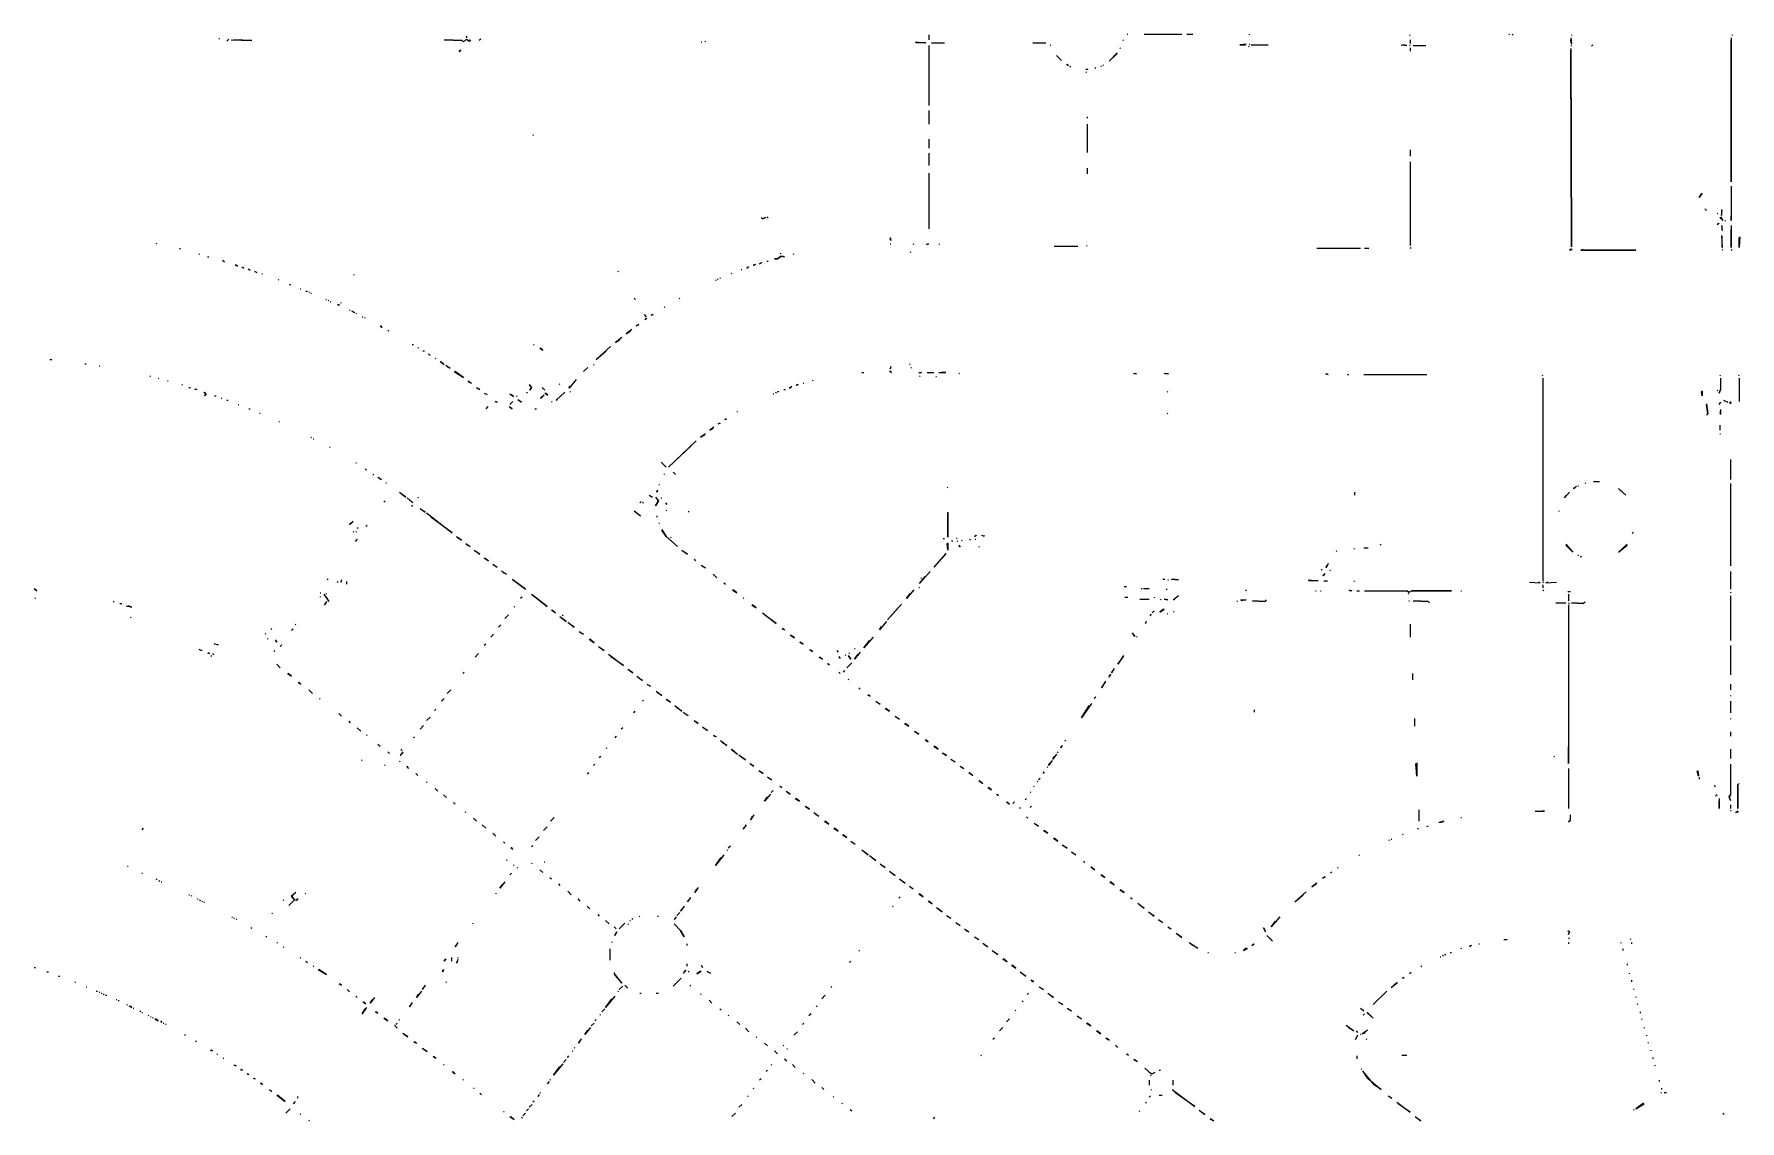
# Model space of a CAD drawing. Extents: x 1 to 4796, y -44 to 889.
# Drawn here: x 4111.8 to 4510.3, y 262.8 to 516.7 of the extents above; entities that cross this region are included whole.
import ezdxf

# ---------------------------------------------------------------- set-up
doc = ezdxf.new("R2010")
doc.units = 0
doc.layers.add('LINEWORK', color=4, linetype='CONTINUOUS')

msp = doc.modelspace()

# ---------------------------------------------------------------- linework, layer by layer
at = {"layer": 'LINEWORK'}
for points in [[(4155, 515.6667), (4155.1667, 515.5)], [(4157.3333, 515.5), (4156.8333, 515)], [(4157.8333, 515.3333), (4162.6667, 515.1667), (4158.5, 515.3333)], [(4212.8333, 515.5), (4212.1667, 514.8333), (4211.8333, 515.1667), (4207.6667, 515.3333), (4211.8333, 515.1667), (4212.1667, 514.8333), (4212.8333, 515.5), (4213.5, 515), (4213.8333, 515.1667), (4213.1667, 515.1667)], [(4212.8333, 516.1667), (4212.8333, 515.8333)], [(4216.1667, 515.5), (4215.8333, 515.1667)], [(4267.6667, 514.8333), (4267.8333, 514.8333)], [(4268.5, 515), (4268.6667, 514.8333)], [(4317.6667, 514.8333), (4320.1667, 514.6667), (4317.8333, 514.6667)], [(4320.8333, 516.5), (4320.8333, 515.3333)], [(4321.5, 514.6667), (4324.5, 514.6667)], [(4345.1667, 514.6667), (4348.1667, 514.6667)], [(4349.1667, 514.1667), (4349.3333, 514)], [(4366.3333, 515.3333), (4366.1667, 515.1667)], [(4367.1667, 516.6667), (4367.3333, 516.6667)], [(4371.1667, 516.6667), (4380, 516.6667)], [(4381.1667, 516.6667), (4382.5, 516.6667)], [(4395, 514.3333), (4393.5, 514.1667), (4394.8333, 514.1667)], [(4395.6667, 516.6667), (4395.6667, 516.5)], [(4395.6667, 514.3333), (4395.8333, 514.3333)], [(4396.1667, 514.1667), (4400.1667, 514.1667)], [(4431.1667, 514.1667), (4432.5, 514), (4431.5, 514.1667)], [(4433.1667, 516.5), (4433.3333, 516.3333)], [(4433.1667, 514.1667), (4433.3333, 514)], [(4433.3333, 515.3333), (4433.3333, 514.5)], [(4456.5, 516.6667), (4456.3333, 516.5)], [(4457.1667, 516.6667), (4457.3333, 516.5)], [(4470.8333, 515.8333), (4471, 514.3333), (4470.8333, 515.3333)], [(4471, 516.5), (4471, 516.3333)], [(4476, 514.1667), (4475.6667, 513.8333)], [(4508.3333, 515.8333), (4508.3333, 482.1667), (4508.3333, 515.3333)], [(4508.5, 516.5), (4508.5, 516.3333)], [(4211.5, 513), (4211.1667, 512.5), (4211.3333, 512.8333)], [(4320.8333, 514), (4320.8333, 500)], [(4350.6667, 511.6667), (4351.8333, 510.5), (4350.8333, 511.5)], [(4364.8333, 512.3333), (4363, 510.3333), (4364.8333, 512.1667)], [(4365.6667, 513.5), (4365.5, 513.3333)], [(4395.6667, 513.8333), (4395.5, 513.6667)], [(4433.3333, 513.5), (4433.3333, 512.6667)], [(4434, 514), (4437, 514)], [(4471, 514), (4470.8333, 513.8333)], [(4470.8333, 513.3333), (4471, 467), (4470.8333, 513)], [(4353, 509.6667), (4353.5, 509.3333), (4353.1667, 509.6667)], [(4353.8333, 509.1667), (4354, 509)], [(4357.5, 508.5), (4358, 508.5), (4357.6667, 508.3333)], [(4357.6667, 507.8333), (4357.5, 507.6667)], [(4359.8333, 508.8333), (4359.6667, 508.6667)], [(4361, 509.1667), (4361.1667, 509.1667)], [(4361.6667, 509.5), (4361.5, 509.3333)], [(4320.8333, 498.8333), (4320.8333, 495.6667)], [(4357.8333, 497.3333), (4357.8333, 497)], [(4357.8333, 495.6667), (4357.8333, 489)], [(4228.3333, 493.1667), (4228.5, 493)], [(4320.8333, 492.1667), (4320.8333, 490)], [(4320.8333, 488.8333), (4320.8333, 486)], [(4433.3333, 489.6667), (4433.3333, 488.1667)], [(4433.3333, 486.8333), (4433.3333, 467.3333)], [(4320.8333, 484.1667), (4320.8333, 471.1667)], [(4357.8333, 485.3333), (4357.8333, 484)], [(4501.5, 479.5), (4500.8333, 478.5), (4501.3333, 479.3333)], [(4508.3333, 481.1667), (4508.3333, 473.1667), (4508.3333, 474.1667)], [(4502.1667, 475.8333), (4502.5, 475.5)], [(4505.1667, 474.8333), (4505, 474.6667)], [(4506, 475.6667), (4506, 474.3333), (4506.1667, 475.5)], [(4281.6667, 473.8333), (4282, 473.5), (4282.6667, 473.8333), (4282, 473.5)], [(4283, 474), (4283.3333, 473.6667)], [(4505.3333, 472.5), (4505, 472.1667), (4505.5, 472.5)], [(4505.8333, 474), (4506.3333, 473.1667), (4505.6667, 473.8333)], [(4506, 472), (4506.1667, 470.8333), (4506.1667, 471.8333)], [(4506.8333, 473.1667), (4507, 473)], [(4508.3333, 472), (4508.3333, 466.8333), (4508.3333, 471)], [(4140.3333, 467.8333), (4140.5, 467.6667)], [(4145.8333, 466.6667), (4146, 466.5)], [(4311.8333, 469.1667), (4312, 468.5), (4311.8333, 468.8333)], [(4311.8333, 467.6667), (4312, 467.6667)], [(4317.3333, 467.6667), (4317.1667, 467.5)], [(4320.6667, 467.6667), (4320.3333, 467.5), (4320.8333, 467.6667)], [(4323.3333, 467.6667), (4323.1667, 467.5)], [(4350.1667, 467.1667), (4355.6667, 467.1667)], [(4357.6667, 467.3333), (4357.8333, 467.3333)], [(4411.5, 466.6667), (4421.6667, 466.6667)], [(4422.6667, 466.6667), (4423.6667, 466.6667)], [(4433.3333, 466.8333), (4433.5, 466.6667)], [(4471, 466.5), (4470.5, 466.1667), (4471.1667, 466.3333)], [(4473.6667, 466.3333), (4473.1667, 466.1667), (4486, 466.1667), (4473.8333, 466.1667)], [(4506, 469.6667), (4506.1667, 466.8333), (4506.1667, 469.5)], [(4506.1667, 466.3333), (4506.3333, 466.1667)], [(4508.3333, 466.3333), (4508.5, 466.1667)], [(4510.3333, 469.3333), (4510.1667, 466.8333), (4510.1667, 469.1667)], [(4150.3333, 465.3333), (4150.5, 465.1667)], [(4152.3333, 464.6667), (4152.6667, 464.6667)], [(4155.8333, 463.8333), (4156.3333, 463.5), (4156, 463.6667)], [(4158.8333, 462.8333), (4159.3333, 462.5), (4159, 462.6667)], [(4160.3333, 462.3333), (4160.8333, 462), (4160.5, 462.1667)], [(4278.8333, 462.3333), (4278.3333, 462), (4278.6667, 462.1667)], [(4280.3333, 462.8333), (4279.8333, 462.6667), (4280.1667, 462.6667)], [(4281.8333, 463.3333), (4281.3333, 463), (4281.6667, 463.1667)], [(4283, 463.6667), (4283.3333, 463.6667)], [(4286.3333, 464.8333), (4285.5, 464.1667), (4284.8333, 464.1667), (4285.5, 464.1667), (4286.3333, 464.8333), (4287.1667, 464.6667), (4286.5, 464.8333)], [(4286.1667, 465.5), (4286.1667, 465.3333)], [(4289.3333, 465.3333), (4289.1667, 465.1667)], [(4316.6667, 465.8333), (4316.5, 465.6667)], [(4161.8333, 461.8333), (4162.3333, 461.5), (4162, 461.6667)], [(4163.3333, 461.3333), (4163.8333, 461), (4163.5, 461.1667)], [(4165, 460.6667), (4165.1667, 460.6667)], [(4168.8333, 459.3333), (4169, 459.1667)], [(4186.5, 460.5), (4186.5, 460.3333)], [(4248.1667, 461.3333), (4248.3333, 461.1667)], [(4271, 459.1667), (4271.1667, 459.1667)], [(4271.6667, 459.5), (4271.5, 459.3333)], [(4272, 459.6667), (4272.1667, 459.6667)], [(4274.8333, 460.8333), (4274.6667, 460.6667)], [(4277, 461.6667), (4277.1667, 461.6667)], [(4171.5, 458.1667), (4171.8333, 458.1667)], [(4174, 457.1667), (4174.1667, 457.1667)], [(4175.3333, 456.6667), (4175.6667, 456.6667)], [(4176, 456.5), (4176.1667, 456.3333)], [(4176.5, 456.1667), (4176.6667, 456.1667)], [(4180, 454.6667), (4180.1667, 454.6667)], [(4180.5, 454.5), (4180.6667, 454.3333)], [(4252, 455), (4252.3333, 454.6667)], [(4262.6667, 455), (4262.5, 454.8333)], [(4181, 454.1667), (4181.1667, 454.1667)], [(4182.6667, 453.5), (4183.1667, 453.3333), (4182.8333, 453.5)], [(4183.5, 454), (4183.5, 453.8333)], [(4185.5, 452.1667), (4185.6667, 452.1667)], [(4186, 452), (4186.6667, 451.6667), (4186.3333, 451.6667)], [(4187, 451.5), (4187.1667, 451.3333)], [(4188.5, 450.6667), (4188.6667, 450.6667)], [(4189, 450.5), (4189.1667, 450.3333)], [(4254.3333, 451.1667), (4254.8333, 450.6667)], [(4254.8333, 450.3333), (4254.5, 450), (4255, 450.3333)], [(4256.3333, 451.1667), (4256, 451), (4256.5, 451.1667)], [(4259.1667, 453), (4259, 452.8333)], [(4192.6667, 448.5), (4193.1667, 448.1667), (4192.8333, 448.5)], [(4194.5, 447.5), (4194.6667, 447.3333)], [(4251.5, 447.6667), (4250.1667, 446.6667), (4251.1667, 447.3333)], [(4253, 448.8333), (4252.5, 448.5), (4253.1667, 448.8333)], [(4200.1667, 444.1667), (4200.5, 444.1667)], [(4201.5, 443.5), (4201.6667, 443.3333)], [(4202.6667, 442.6667), (4203, 442.6667)], [(4228.5, 444.1667), (4228.6667, 444)], [(4230, 443.3333), (4230.6667, 442.8333), (4230.1667, 443.3333)], [(4246.5, 443.6667), (4243.1667, 440.6667), (4245.5, 442.6667)], [(4249.1667, 445.8333), (4247.6667, 444.6667), (4248.6667, 445.3333)], [(4115.5, 440.6667), (4116, 440.6667)], [(4123.6667, 439.6667), (4124, 439.6667)], [(4127, 439.1667), (4127.1667, 439.1667)], [(4204, 442), (4204.3333, 441.6667)], [(4205.5, 441), (4205.6667, 440.8333)], [(4206.6667, 440.1667), (4207.6667, 439.5), (4206.8333, 440.1667)], [(4208, 439.3333), (4209, 438.6667), (4208.5, 438.8333)], [(4241.1667, 438.8333), (4240.1667, 437.8333)], [(4242.5, 439.5), (4242.6667, 439.3333)], [(4312, 439), (4311.8333, 438.5), (4312, 438.8333)], [(4316.3333, 439.6667), (4316.5, 439.5)], [(4316.8333, 438.8333), (4316.6667, 438.6667)], [(4138.8333, 436.8333), (4139, 436.6667)], [(4140.8333, 436.3333), (4141, 436.1667)], [(4143, 435.6667), (4143.1667, 435.6667)], [(4146.3333, 434.8333), (4146.5, 434.6667)], [(4210, 437.8333), (4212.1667, 436.5), (4210.1667, 437.8333)], [(4213.1667, 435.6667), (4214, 435.1667), (4213.5, 435.3333)], [(4227.5, 434.8333), (4228, 434.1667), (4227.6667, 433.5), (4228, 434.1667), (4227.5, 434.6667)], [(4234.5, 435), (4234.6667, 434.8333)], [(4238.5, 436), (4236.8333, 434), (4237, 434.5)], [(4290.3333, 434.8333), (4289.8333, 434.6667), (4290.1667, 434.6667)], [(4291.5, 435.1667), (4291.6667, 435.1667)], [(4293.8333, 435.8333), (4293.6667, 435.6667)], [(4305.1667, 437.6667), (4305.6667, 437.6667)], [(4311.6667, 438), (4312.1667, 437.6667), (4311.8333, 437.8333)], [(4318.5, 437.6667), (4319.1667, 437.6667), (4318.6667, 437.5)], [(4318.6667, 436.8333), (4318.8333, 436.6667)], [(4320.5, 437.6667), (4322, 437.6667)], [(4322.5, 436.6667), (4322.6667, 436.6667)], [(4323.1667, 437.6667), (4324.8333, 437.6667), (4323.8333, 437.6667)], [(4327.8333, 437.5), (4328, 437.3333)], [(4368.6667, 437.5), (4369.3333, 437.3333), (4368.8333, 437.3333)], [(4375.8333, 437.5), (4376.8333, 437.3333), (4376, 437.3333)], [(4413.5, 437.3333), (4414.1667, 437.1667), (4413.6667, 437.3333)], [(4418.6667, 437.1667), (4419, 437.1667)], [(4422.5, 437.1667), (4437.1667, 437.1667)], [(4464.1667, 437), (4464.3333, 436.8333)], [(4464.3333, 436.3333), (4464.3333, 389)], [(4505.8333, 436.3333), (4505.8333, 433.6667), (4505.5, 432.8333), (4505.8333, 433.6667)], [(4505.6667, 437), (4505.8333, 436.8333)], [(4510, 437), (4510.1667, 436.8333)], [(4510.1667, 436.3333), (4510.1667, 430.8333)], [(4148, 434.1667), (4148.3333, 434.1667)], [(4149.3333, 433.8333), (4149.8333, 433.6667), (4149.5, 433.6667)], [(4151.5, 433), (4152, 432.6667), (4151.6667, 432.1667), (4152, 432.6667), (4151.6667, 433)], [(4154, 432.1667), (4154.3333, 432.1667)], [(4155.5, 431.6667), (4155.6667, 431.6667)], [(4156.8333, 431.1667), (4157.1667, 431.1667)], [(4215.1667, 434.1667), (4216, 433.6667), (4215.5, 433.8333)], [(4217, 432.8333), (4217.6667, 432.5), (4217.1667, 432.6667)], [(4219.5, 430.8333), (4220, 430.6667), (4219.6667, 430.8333)], [(4223, 432.6667), (4223.8333, 432), (4223.1667, 432.5)], [(4223.6667, 430.8333), (4223, 430.1667)], [(4224.6667, 432.1667), (4224.5, 432)], [(4224.8333, 431.3333), (4225.6667, 430.6667), (4225, 431.1667)], [(4227, 433), (4226.8333, 432.8333)], [(4231, 432.3333), (4230.1667, 431.6667), (4230.6667, 432)], [(4230.5, 434.1667), (4231.1667, 433.5)], [(4231.1667, 432.8333), (4231.8333, 432.3333), (4231.3333, 432.8333)], [(4232.8333, 430.8333), (4232.6667, 430.6667)], [(4235.8333, 433), (4233.8333, 431.1667), (4234.1667, 431.3333)], [(4237, 433.1667), (4237.1667, 433)], [(4284.5, 432.6667), (4284.6667, 432.6667)], [(4285.1667, 433), (4285, 432.8333)], [(4285.5, 433.1667), (4285.8333, 433.1667)], [(4287, 433.6667), (4287.3333, 433.6667)], [(4288.8333, 434.3333), (4288.3333, 434), (4288.6667, 434.1667)], [(4376.6667, 433.1667), (4376.5, 433)], [(4501.5, 433.3333), (4501.5, 432.1667), (4501.3333, 433.1667)], [(4505, 433.5), (4505.1667, 433.3333)], [(4505.8333, 430.6667), (4505.5, 430.1667), (4505.6667, 430.5)], [(4506.5, 431.1667), (4507.5, 430.6667), (4506.6667, 431)], [(4508.1667, 430.8333), (4508.1667, 430.3333), (4508, 430.6667)], [(4159.5, 430.1667), (4159.6667, 430.1667)], [(4162, 429.1667), (4162.3333, 429.1667)], [(4164.5, 428.1667), (4164.6667, 428.1667)], [(4217.8333, 429.6667), (4217.3333, 429.1667)], [(4222.8333, 429.6667), (4223.5, 429.1667), (4223, 429.5)], [(4228.8333, 429.1667), (4229.1667, 429.1667)], [(4273.5, 426.8333), (4273.1667, 426.6667), (4273.6667, 426.8333)], [(4276, 428.5), (4276.1667, 428.5)], [(4376.6667, 428.1667), (4376.5, 428)], [(4502.5, 430.3333), (4502.8333, 428), (4502.5, 427.6667), (4502.8333, 428), (4502.5, 430.1667)], [(4505.8333, 429), (4505.8333, 427.8333), (4505.8333, 428.6667)], [(4169, 426.1667), (4169.1667, 426.1667)], [(4176.5, 422.5), (4176.6667, 422.3333)], [(4268.6667, 423.3333), (4267.5, 422.5), (4268.5, 423.1667)], [(4270.6667, 424.8333), (4269.6667, 424.1667), (4270.5, 424.6667)], [(4272, 425.8333), (4271.6667, 425.6667), (4272.1667, 425.8333)], [(4505.6667, 425.3333), (4505.6667, 424.1667)], [(4505.6667, 423.3333), (4505.8333, 423.3333)], [(4177, 422.1667), (4177.1667, 422.1667)], [(4180.8333, 420.1667), (4181, 420.1667)], [(4266.5, 421.6667), (4260, 415.5), (4265.3333, 420.5)], [(4187, 416.5), (4187.1667, 416.5)], [(4189.1667, 415.1667), (4189.5, 414.8333)], [(4258.3333, 416.6667), (4259.5, 415.5), (4258.5, 416.5)], [(4508.1667, 417.3333), (4508.1667, 412.6667)], [(4191, 413.8333), (4191.1667, 413.8333)], [(4192.1667, 413.1667), (4193, 412.6667), (4192.5, 412.8333)], [(4194, 411.8333), (4194.1667, 411.8333)], [(4257.8333, 411.5), (4257.8333, 411.3333)], [(4259, 414), (4259, 413.8333)], [(4261.1667, 414.3333), (4261.6667, 413.8333)], [(4325.3333, 410.8333), (4325.1667, 410.6667)], [(4472.1667, 411), (4471.5, 410.5), (4471.8333, 410.6667)], [(4472.5, 411.1667), (4472.6667, 411.1667)], [(4474.1667, 411.8333), (4474.3333, 411.6667)], [(4476.1667, 412.1667), (4477.5, 412.1667)], [(4482, 410.5), (4483.6667, 409), (4482.3333, 410.1667)], [(4508.1667, 411.6667), (4508.1667, 392.5)], [(4193.8333, 407.6667), (4193.5, 407.3333)], [(4197.1667, 409.6667), (4198.6667, 408.5), (4197.5, 409.3333)], [(4199, 408.3333), (4200.3333, 407.1667), (4199.5, 407.8333)], [(4200.3333, 406.6667), (4200, 406.3333)], [(4201.6667, 408.5), (4201.5, 408.3333)], [(4253.6667, 407.5), (4253.3333, 407.1667)], [(4254, 407.3333), (4254.1667, 407.1667)], [(4255.5, 409), (4256.3333, 408.5), (4255.6667, 408.8333)], [(4257, 408.5), (4257.6667, 407.6667), (4257, 406.5), (4257.6667, 407.6667), (4257.5, 408)], [(4257.5, 410.1667), (4257.3333, 409.6667), (4257.3333, 410)], [(4258.5, 408.3333), (4258.3333, 408.1667)], [(4259.3333, 407.1667), (4259.6667, 406.8333)], [(4420.3333, 409.6667), (4420.3333, 409)], [(4470.5, 409.6667), (4469.3333, 408.3333), (4469.8333, 409)], [(4186.3333, 402.8333), (4185.5, 402.1667), (4186.1667, 402.6667)], [(4202, 405.8333), (4203.1667, 405), (4202.1667, 405.6667)], [(4203.5, 404.8333), (4209.5, 400.1667), (4204.5, 403.8333)], [(4252, 405.3333), (4253.5, 404.1667), (4252.6667, 404.6667)], [(4257.3333, 404.1667), (4257.3333, 403.8333)], [(4257.8333, 402.5), (4257.8333, 402.3333)], [(4259.5, 405.5), (4259.6667, 405.3333)], [(4264.6667, 405.1667), (4264.8333, 405.1667)], [(4325.3333, 405), (4325.3333, 399.1667), (4325.3333, 404.8333)], [(4468, 405.3333), (4468, 405.1667)], [(4186.5, 400.5), (4186.3333, 400.3333)], [(4187.3333, 398.6667), (4186.8333, 398.1667)], [(4187, 400.5), (4187.1667, 400.3333)], [(4187.5, 401.3333), (4187.3333, 401.1667)], [(4189.6667, 402), (4189.3333, 401.6667)], [(4210.5, 399.3333), (4211.6667, 398.5), (4210.6667, 399.1667)], [(4258.5, 401), (4259.5, 399.3333), (4262.1667, 397), (4259.5, 399.3333), (4258.5, 400.8333)], [(4260.6667, 399.1667), (4260.5, 399)], [(4324.1667, 398.8333), (4324.5, 398.8333)], [(4327.3333, 399), (4327.5, 398.8333)], [(4328.6667, 398.5), (4328.5, 398.3333)], [(4330.5, 398.6667), (4330.3333, 398.5)], [(4331.8333, 399.6667), (4331.5, 399.3333), (4332, 399.6667)], [(4331.6667, 398.6667), (4331.8333, 398.6667)], [(4333.1667, 399.6667), (4333.8333, 399.5), (4333.5, 399.3333)], [(4485.5, 400.3333), (4485.1667, 400)], [(4212.6667, 397.6667), (4213.6667, 397), (4213, 397.3333)], [(4214.6667, 396.1667), (4216, 395.1667), (4215, 395.8333)], [(4263.1667, 396.1667), (4264.5, 395.1667), (4263.5, 395.8333)], [(4324.8333, 395.3333), (4322, 392.1667), (4324.8333, 395.1667)], [(4325.3333, 397.8333), (4325.3333, 396.1667), (4325.1667, 397.6667)], [(4326.1667, 398.3333), (4326.5, 398.3333)], [(4327.5, 398.3333), (4327.6667, 398.1667)], [(4327.8333, 397.3333), (4328.1667, 396.8333), (4327.8333, 397.1667)], [(4332.5, 397), (4332.6667, 396.8333)], [(4416, 396), (4416.1667, 395.8333)], [(4420.3333, 396.5), (4420.1667, 396.3333)], [(4422.5, 396.6667), (4423.5, 396.6667)], [(4426.3333, 397.5), (4426.5, 397.3333)], [(4469.6667, 397.5), (4471.3333, 395.6667), (4469.6667, 397.3333)], [(4472.5, 395), (4472.6667, 394.8333)], [(4473, 394.6667), (4473.3333, 394.6667)], [(4484, 397.5), (4482, 395.6667), (4484, 397.3333)], [(4217, 394.3333), (4218, 393.6667), (4217.1667, 394.1667)], [(4219, 392.8333), (4220, 392.1667), (4219.1667, 392.6667)], [(4221, 391.3333), (4222.1667, 390.5), (4221.5, 390.8333)], [(4266, 394), (4266.3333, 393.6667)], [(4267.6667, 392.6667), (4268.6667, 392), (4268, 392.3333)], [(4321.1667, 391.1667), (4318.6667, 388.3333), (4320, 390)], [(4412.5, 391.6667), (4412.6667, 391.5)], [(4413.3333, 390.6667), (4413, 390.1667), (4413.1667, 390.5)], [(4414.1667, 393), (4413.6667, 392), (4413.8333, 392.6667)], [(4414.6667, 391.5), (4414.5, 391.3333)], [(4508.1667, 391.1667), (4508.1667, 387)], [(4111.8333, 387.1667), (4112.5, 386.6667), (4112, 387)], [(4180.5, 389.3333), (4180.3333, 389.1667)], [(4182.6667, 388.8333), (4182.8333, 388.6667)], [(4183.6667, 389.1667), (4183.5, 388.6667), (4183.6667, 389)], [(4184.8333, 388.8333), (4184.8333, 388.1667)], [(4223.5, 389.3333), (4226.6667, 387), (4223.6667, 389.1667)], [(4270.5, 390.5), (4271.3333, 389.6667)], [(4273, 388.5), (4273.3333, 388.1667)], [(4275, 386.8333), (4276, 386.1667), (4275.1667, 386.8333)], [(4317.3333, 386.8333), (4315.6667, 384.8333), (4316.5, 386)], [(4318.5, 387.5), (4318.6667, 387.3333)], [(4319, 389.6667), (4319.1667, 389.5)], [(4366.5, 387.6667), (4367, 387.6667)], [(4370.5, 387.1667), (4370.6667, 387.1667)], [(4371, 387.1667), (4372.3333, 387.1667)], [(4375.5, 389.3333), (4376, 389.3333)], [(4376.5, 387), (4376.3333, 386.8333)], [(4376.6667, 389.1667), (4376.8333, 389.1667)], [(4377.5, 389.3333), (4379.1667, 389.1667), (4377.6667, 389.3333)], [(4394.8333, 386.8333), (4395, 386.6667)], [(4409.5, 389.1667), (4411.8333, 389), (4409.6667, 389)], [(4411.1667, 386.6667), (4411.3333, 386.6667)], [(4412.3333, 386.6667), (4412.5, 386.6667)], [(4413.1667, 389), (4414, 389)], [(4419, 386.8333), (4419.6667, 386.6667), (4419.1667, 386.6667)], [(4420.3333, 389), (4420.1667, 388.8333)], [(4420.8333, 386.6667), (4421.5, 386.6667)], [(4422.6667, 386.6667), (4432.5, 386.6667), (4433, 386.3333), (4433.6667, 386.6667), (4443, 386.6667), (4433.6667, 386.6667), (4433.1667, 386.3333), (4432.5, 386.6667)], [(4445.1667, 386.6667), (4445.3333, 386.6667)], [(4461.1667, 388.6667), (4463.6667, 388.5), (4463.3333, 388.6667)], [(4464.5, 388.6667), (4464.3333, 388.5)], [(4464.3333, 388), (4464.3333, 387.3333)], [(4464.3333, 386.8333), (4464.5, 386.6667)], [(4465.5, 388.6667), (4465, 388.5), (4467.5, 388.6667)], [(4112.1667, 385), (4112, 384.8333)], [(4130.3333, 384.1667), (4130.5, 384.1667)], [(4131.8333, 383.6667), (4132.3333, 383.6667)], [(4133.3333, 383.1667), (4134.6667, 382.8333), (4133.8333, 383.1667)], [(4178.6667, 386.1667), (4178.8333, 386.1667)], [(4178.6667, 385.3333), (4178.6667, 385.1667)], [(4179.5, 385.8333), (4180.6667, 384.1667), (4180.1667, 385.1667)], [(4180.1667, 384.1667), (4179.6667, 383.3333), (4180.1667, 384)], [(4180.1667, 386), (4180, 385.8333)], [(4224.1667, 383), (4224, 382.8333)], [(4225.8333, 385.1667), (4225.5, 384.8333)], [(4228, 385.8333), (4231.6667, 383), (4228.1667, 385.6667)], [(4277.5, 385), (4277.6667, 384.8333)], [(4279.5, 383.3333), (4280.5, 382.6667), (4279.6667, 383.3333)], [(4314.5, 383.5), (4311.1667, 379.8333), (4313.5, 382.5)], [(4366.6667, 385.1667), (4367.3333, 385.1667)], [(4370.1667, 384.6667), (4372.3333, 384.6667)], [(4373.5, 385.1667), (4373.5, 385)], [(4375.1667, 384.6667), (4375, 384.5)], [(4375.8333, 384.6667), (4376.6667, 384.5), (4376, 384.6667)], [(4379.1667, 385.5), (4378, 384.5), (4378.3333, 384.6667)], [(4393, 384.3333), (4392.8333, 384.1667)], [(4393.6667, 384.5), (4395, 384.5), (4393.8333, 384.3333)], [(4399.6667, 384.5), (4399.3333, 384.1667), (4396.5, 384.3333), (4399.3333, 384.1667)], [(4433, 386), (4432.8333, 385.8333)], [(4433, 384.3333), (4433.1667, 384.3333)], [(4434, 384.3333), (4437.5, 384.1667), (4437.8333, 383.8333), (4437.5, 384.1667), (4434.1667, 384.3333)], [(4467.3333, 383.8333), (4469.6667, 383.8333)], [(4470.1667, 386.5), (4470.6667, 386.5), (4470.3333, 386.3333)], [(4470.3333, 385.8333), (4470.3333, 384.3333)], [(4470.3333, 383.8333), (4470.5, 383.6667)], [(4470.3333, 383.3333), (4470.3333, 346.3333), (4470.3333, 350.1667)], [(4474.1667, 384), (4473.8333, 383.6667), (4471, 383.8333), (4473.8333, 383.6667)], [(4508.1667, 386.3333), (4508.1667, 386.1667)], [(4508.1667, 385.5), (4508.1667, 375)], [(4134.5, 380.5), (4134.3333, 380.3333)], [(4173, 378.8333), (4172.8333, 378.6667)], [(4220.8333, 378.6667), (4220.3333, 378.1667)], [(4222.6667, 381), (4221.8333, 380.1667)], [(4232.6667, 382.1667), (4233.6667, 381.5), (4232.8333, 382.1667)], [(4234.6667, 380.6667), (4236.1667, 379.5), (4235.1667, 380.1667)], [(4235.3333, 381), (4235.1667, 380.8333)], [(4236.5, 379.3333), (4238, 378.1667), (4237, 378.8333)], [(4282, 381.5), (4285.1667, 379), (4282.5, 381)], [(4311, 379.5), (4309.3333, 377.5), (4309.8333, 378.3333)], [(4371.6667, 379.5), (4371.5, 379), (4371.6667, 379.3333)], [(4372.8333, 381.1667), (4372.5, 380.8333)], [(4373.5, 382), (4373, 381.5)], [(4375.6667, 382.3333), (4374.8333, 381.6667), (4375.8333, 382.3333)], [(4376.6667, 381.3333), (4376.5, 381.1667)], [(4378, 381.8333), (4378.1667, 381.6667)], [(4433.3333, 378.8333), (4433.3333, 375.8333)], [(4165.8333, 376.6667), (4166, 376.5)], [(4166.3333, 375.5), (4166.3333, 375.3333)], [(4167.1667, 377.8333), (4167.3333, 377.6667)], [(4168.1667, 375.1667), (4168.5, 374.6667), (4168.3333, 375)], [(4172.3333, 377.6667), (4172, 377.3333)], [(4219.1667, 376.5), (4218.5, 375.8333)], [(4239.1667, 377.1667), (4240.1667, 376.5), (4239.5, 376.8333)], [(4241.5, 375.3333), (4242.6667, 374.5), (4241.6667, 375.3333)], [(4286.5, 377.8333), (4287.1667, 377.5), (4286.6667, 377.8333)], [(4288.5, 376.3333), (4289.5, 375.6667), (4288.6667, 376.1667)], [(4290.6667, 374.6667), (4291.5, 374.1667), (4290.8333, 374.6667)], [(4307.8333, 375.8333), (4305.6667, 373.3333), (4307, 375)], [(4368.3333, 376.8333), (4369, 376), (4368.5, 376.6667)], [(4369.3333, 376), (4369.3333, 375.8333)], [(4150.3333, 373), (4151, 372.6667), (4150.6667, 372.6667)], [(4152.3333, 372.1667), (4152.8333, 372), (4152.5, 372.1667)], [(4153.1667, 371.5), (4153.1667, 371.3333)], [(4153.5, 372), (4153.8333, 371.6667)], [(4153.8333, 374.3333), (4154.8333, 374), (4154, 374.1667)], [(4167.8333, 372.6667), (4168, 372.5)], [(4169.6667, 374), (4169.3333, 373.6667)], [(4215.6667, 372), (4214.8333, 371.1667)], [(4217.3333, 374.1667), (4217, 373.8333)], [(4243.6667, 373.6667), (4245, 372.6667), (4244, 373.3333)], [(4246, 371.8333), (4249.5, 369.1667), (4246.5, 371.3333)], [(4293, 372.8333), (4293.6667, 372.5), (4293.1667, 372.8333)], [(4295.1667, 371.1667), (4296, 370.6667), (4295.3333, 371.1667)], [(4299.3333, 372.6667), (4299.6667, 372.3333)], [(4299.8333, 371.3333), (4300.1667, 370.8333), (4299.8333, 371.1667)], [(4301.3333, 371.6667), (4301.5, 371.5)], [(4302, 371.5), (4302.6667, 370.6667), (4302.1667, 371.3333)], [(4302.3333, 372.1667), (4302.1667, 372)], [(4303.6667, 373.1667), (4303.5, 373)], [(4304.8333, 372.3333), (4303.5, 370.6667), (4304.3333, 371.8333)], [(4366.3333, 371.5), (4365, 369.5), (4366.3333, 371.3333)], [(4508.1667, 373.8333), (4508.1667, 367)], [(4168.5, 369.5), (4169.3333, 368.6667)], [(4171, 367.3333), (4172, 366.6667), (4171.1667, 367.3333)], [(4212.3333, 367.6667), (4212, 367.3333)], [(4250.5, 368.3333), (4251.6667, 367.5), (4250.6667, 368.1667)], [(4252.6667, 366.6667), (4254, 365.6667), (4253.1667, 366.1667)], [(4297.1667, 369.6667), (4297.6667, 369.3333), (4297.3333, 369.6667)], [(4299.8333, 367.6667), (4300.1667, 367.3333)], [(4301.1667, 368), (4300.8333, 367.6667)], [(4302.8333, 369.8333), (4301.6667, 368.6667)], [(4363.3333, 367.1667), (4363, 366.5), (4363.1667, 367)], [(4364.1667, 368.5), (4363.5, 367.5), (4364.1667, 368.3333)], [(4433.8333, 367.3333), (4433.8333, 365.8333)], [(4173.5, 365.3333), (4174.1667, 364.8333), (4173.6667, 365.3333)], [(4176, 363.5), (4176.8333, 362.6667)], [(4209.1667, 363.5), (4208.3333, 362.6667)], [(4255, 364.8333), (4255.8333, 364.3333), (4255.1667, 364.6667)], [(4257.1667, 363.1667), (4258.5, 362.1667), (4257.5, 362.8333)], [(4302, 366), (4302.1667, 365.8333)], [(4304.5, 364), (4304.8333, 363.6667)], [(4362.1667, 365.5), (4361.1667, 364), (4362.1667, 365.3333)], [(4508.1667, 364.8333), (4508.1667, 363.5)], [(4178.5, 361.5), (4178.6667, 361.3333)], [(4205.6667, 359), (4205.3333, 358.6667)], [(4207.6667, 361.5), (4207, 360.8333)], [(4254.1667, 361), (4254, 360.8333)], [(4259.5, 361.3333), (4260.5, 360.6667), (4259.6667, 361.1667)], [(4261.5, 359.8333), (4263.1667, 358.5), (4262, 359.3333)], [(4306.5, 362.3333), (4307.1667, 362), (4306.6667, 362.3333)], [(4308.5, 360.8333), (4309.5, 360.1667), (4308.6667, 360.6667)], [(4310.6667, 359.1667), (4311.6667, 358.5), (4310.8333, 359.1667)], [(4358.8333, 360.3333), (4356.5, 357), (4358.3333, 359.8333)], [(4359.8333, 361.8333), (4359.5, 361.5)], [(4396.8333, 358.8333), (4396.8333, 358.3333)], [(4508.1667, 362.1667), (4508.1667, 362)], [(4508.1667, 360.8333), (4508.1667, 358.1667)], [(4183, 358), (4183.6667, 357.3333)], [(4185.3333, 356.1667), (4185.6667, 355.8333)], [(4187.3333, 354.6667), (4188.1667, 353.8333)], [(4202.8333, 355.1667), (4202, 354.3333)], [(4204.3333, 357.1667), (4203.5, 356.3333)], [(4249.3333, 354.6667), (4249, 354.3333)], [(4252.1667, 358.5), (4251.8333, 358.1667)], [(4263.5, 358.3333), (4264.6667, 357.5), (4264.1667, 357.6667)], [(4266, 356.3333), (4267, 355.6667), (4266.1667, 356.1667)], [(4268, 354.8333), (4269.1667, 354), (4268.1667, 354.6667)], [(4313, 357.3333), (4314, 356.6667), (4313.1667, 357.1667)], [(4315.1667, 355.6667), (4316.1667, 355), (4315.3333, 355.6667)], [(4434.3333, 356.8333), (4434.3333, 355)], [(4508.1667, 356.8333), (4508.1667, 356.6667)], [(4189.5, 353), (4189.6667, 352.8333)], [(4192.1667, 350.8333), (4192.6667, 350.3333)], [(4200.6667, 352.5), (4200.5, 352.3333)], [(4247.8333, 352.6667), (4247.5, 352.3333)], [(4270.5, 352.8333), (4271.1667, 352.5), (4270.6667, 352.8333)], [(4272.1667, 351.6667), (4273.6667, 350.5), (4272.6667, 351.1667)], [(4317.5, 353.8333), (4318.5, 353.1667), (4317.6667, 353.6667)], [(4320, 351.8333), (4320.6667, 351.3333), (4320.1667, 351.8333)], [(4352.8333, 351.6667), (4352.6667, 351.5)], [(4508.1667, 353.6667), (4508.1667, 352.6667)], [(4188.5, 347.1667), (4188.3333, 347)], [(4194.5, 349), (4194.8333, 348.6667)], [(4197.1667, 346.8333), (4197.3333, 346.6667)], [(4198, 349), (4197.3333, 348.1667), (4198, 348.8333)], [(4197.5, 349.6667), (4197.8333, 349.3333)], [(4244.1667, 348), (4243.8333, 347.6667)], [(4245.6667, 350), (4245.5, 349.8333)], [(4274.6667, 349.6667), (4276.1667, 348.5), (4274.8333, 349.6667)], [(4276.5, 348.3333), (4278, 347.1667), (4277, 347.8333)], [(4322, 350.3333), (4323, 349.6667), (4322.1667, 350.3333)], [(4324, 348.8333), (4325, 348.1667), (4324.1667, 348.6667)], [(4326, 347.3333), (4327, 346.6667), (4326.1667, 347.1667)], [(4349.6667, 347), (4348.8333, 345.8333), (4349.1667, 346.5)], [(4350.6667, 348.5), (4349.8333, 347.3333), (4350.1667, 348)], [(4351, 349), (4350.8333, 348.8333)], [(4352, 350.5), (4351.6667, 350), (4351.8333, 350.3333)], [(4466.8333, 348), (4467, 347.8333)], [(4508.1667, 349.6667), (4508.1667, 347.5)], [(4193.6667, 346), (4193.8333, 345.8333)], [(4198.8333, 345.6667), (4199.3333, 345.1667)], [(4201, 344), (4201.5, 343.5)], [(4241.3333, 344.1667), (4241, 343.8333)], [(4242.8333, 346.1667), (4242.5, 345.8333)], [(4279, 346.3333), (4280, 345.6667), (4279.1667, 346.1667)], [(4281.1667, 344.6667), (4282.1667, 344), (4281.5, 344.3333)], [(4283.1667, 343.1667), (4284.1667, 342.5), (4283.5, 342.8333)], [(4328.1667, 345.6667), (4329, 345.1667), (4328.5, 345.3333)], [(4330.1667, 344.1667), (4331.1667, 343.5), (4330.3333, 344.1667)], [(4346.8333, 342.8333), (4346.5, 342.5)], [(4347.8333, 344.3333), (4347.5, 344)], [(4348.6667, 345.5), (4348.5, 345.3333)], [(4434.8333, 346.5), (4434.8333, 343.3333), (4434.6667, 346.3333)], [(4470.3333, 345.1667), (4470.3333, 335.8333)], [(4500.5, 344.6667), (4500.6667, 343.3333), (4500.3333, 344.5)], [(4500.8333, 343), (4500.8333, 342.6667)], [(4508.1667, 346.1667), (4508.1667, 339), (4507.8333, 338.5), (4508.1667, 337.6667), (4507.8333, 338.5), (4508.1667, 339)], [(4203.5, 342), (4203.6667, 341.8333)], [(4205.5, 340.5), (4206.1667, 339.8333)], [(4207.5, 339), (4208.1667, 338.3333)], [(4283.8333, 339.1667), (4282.5, 337.5), (4283.1667, 338.5)], [(4284.5, 340), (4284, 339.5)], [(4286, 341), (4286.5, 340.6667), (4286.1667, 341)], [(4287.5, 339.8333), (4288.5, 339.1667), (4287.6667, 339.6667)], [(4332.5, 342.3333), (4333.5, 341.6667), (4332.6667, 342.3333)], [(4334.6667, 340.6667), (4335.5, 340.1667), (4334.8333, 340.6667)], [(4336.6667, 339.1667), (4337.1667, 338.8333), (4336.8333, 339.1667)], [(4344.6667, 339.6667), (4344.5, 339.5)], [(4345.5, 341), (4345.3333, 340.8333)], [(4346.3333, 342.1667), (4346.1667, 342)], [(4504.3333, 341.1667), (4504.6667, 340.8333)], [(4505, 339), (4504.6667, 338.6667)], [(4510.1667, 341.6667), (4509.8333, 341.3333), (4509.8333, 335.8333), (4509.8333, 341.3333)], [(4209.8333, 337.1667), (4210.1667, 336.8333)], [(4212.5, 335), (4212.6667, 334.8333)], [(4289.6667, 338.1667), (4290.6667, 337.5), (4289.8333, 338.1667)], [(4292, 336.3333), (4293, 335.6667), (4292.1667, 336.1667)], [(4294, 334.8333), (4295.1667, 334), (4294.5, 334.3333)], [(4339, 337.3333), (4339.6667, 336.8333), (4339.1667, 337.3333)], [(4340.8333, 337.3333), (4340.5, 337)], [(4342.1667, 336), (4342, 335.8333)], [(4343.6667, 338.1667), (4343.3333, 337.8333)], [(4344.8333, 336.3333), (4344.5, 336)], [(4435.3333, 335.5), (4435.3333, 332.8333)], [(4462.5, 335.1667), (4464.6667, 335.1667), (4464.1667, 335.1667)], [(4505.5, 338.1667), (4505.5, 335.8333), (4505.5, 337.5)], [(4508.1667, 336.6667), (4508.1667, 335.8333)], [(4508.1667, 335.3333), (4508.3333, 335.1667)], [(4509.8333, 335.1667), (4509.3333, 334.8333), (4510, 335)], [(4137.3333, 331.1667), (4137, 330.8333)], [(4214.5, 333.5), (4215.1667, 332.8333)], [(4216.5, 332), (4217.3333, 331.1667)], [(4231.6667, 331.5), (4230.8333, 330.6667)], [(4233.3333, 333.6667), (4232.5, 332.8333)], [(4278.1667, 332), (4277.5, 331), (4278.1667, 331.8333)], [(4280, 334.3333), (4279.1667, 333.1667), (4279.6667, 334)], [(4296.5, 332.8333), (4297.5, 332.1667), (4296.6667, 332.8333)], [(4298.6667, 331.1667), (4299.6667, 330.5), (4298.8333, 331.1667)], [(4343.6667, 333.8333), (4344, 333.5)], [(4345.5, 332.3333), (4346.5, 331.6667), (4345.6667, 332.1667)], [(4435.1667, 331.1667), (4435, 331)], [(4437.1667, 331.6667), (4437.5, 331.6667)], [(4441.1667, 332.8333), (4440, 332.5), (4441, 332.6667)], [(4445.1667, 333.6667), (4445.3333, 333.6667)], [(4470.6667, 334.3333), (4470.6667, 333), (4470.3333, 332.6667), (4470.6667, 333)], [(4219, 330), (4219.6667, 329.3333)], [(4221.5, 328), (4221.8333, 327.6667)], [(4228.3333, 327.1667), (4228, 326.8333)], [(4229.8333, 329.1667), (4229, 328.3333)], [(4274.5, 327), (4274, 326.5)], [(4300.6667, 329.6667), (4301.6667, 329), (4300.8333, 329.6667)], [(4302.6667, 328.1667), (4303.6667, 327.5), (4303.1667, 327.6667)], [(4347.6667, 330.6667), (4348.6667, 330), (4347.8333, 330.6667)], [(4350, 328.8333), (4351, 328.1667), (4350.1667, 328.8333)], [(4352, 327.3333), (4353.1667, 326.5), (4352.1667, 327.1667)], [(4428.5, 328.5), (4428.3333, 328.3333)], [(4428.8333, 328.6667), (4429, 328.6667)], [(4431.6667, 329.8333), (4431.5, 329.6667)], [(4222.1667, 323.8333), (4222.3333, 323.6667)], [(4223.1667, 326.6667), (4223.6667, 326.3333), (4223.3333, 326.6667)], [(4228, 323), (4228.1667, 322.8333)], [(4231, 323.3333), (4231.1667, 323.3333)], [(4273, 325), (4271, 322.5), (4272.3333, 324.3333)], [(4273.8333, 326.1667), (4273.6667, 326)], [(4305.1667, 326.1667), (4306.6667, 325), (4305.5, 325.8333)], [(4307, 324.8333), (4308.5, 323.6667), (4307.6667, 324.1667)], [(4309.5, 322.8333), (4310.6667, 322), (4309.6667, 322.6667)], [(4354.1667, 325.6667), (4355.1667, 325), (4354.5, 325.3333)], [(4357, 323.5), (4357.3333, 323.1667)], [(4421.5, 325), (4421.3333, 324.8333)], [(4133.6667, 322.3333), (4133.8333, 322.3333)], [(4137, 320.6667), (4137.1667, 320.6667)], [(4140.3333, 319.3333), (4140.5, 319.1667)], [(4141, 319), (4141.1667, 318.8333)], [(4223.3333, 320.6667), (4223, 320.3333)], [(4223.8333, 322.6667), (4224, 322.5)], [(4224.6667, 322), (4224.8333, 321.8333)], [(4230, 321.5), (4230.6667, 320.8333)], [(4232.3333, 319.6667), (4232.6667, 319.3333)], [(4311.6667, 321.1667), (4313, 320.1667), (4312.1667, 320.6667)], [(4314, 319.3333), (4315.3333, 318.3333), (4314.1667, 319.1667)], [(4358.6667, 322.1667), (4359.6667, 321.5), (4358.8333, 322.1667)], [(4361, 320.3333), (4362, 319.6667), (4361.1667, 320.3333)], [(4413.3333, 319.8333), (4412.8333, 319.5), (4413.5, 319.8333)], [(4415, 321), (4414.6667, 320.6667)], [(4416.5, 322), (4416.3333, 321.8333)], [(4141.5, 318.6667), (4141.6667, 318.6667)], [(4148, 315.6667), (4148.1667, 315.6667)], [(4148.5, 315.5), (4148.6667, 315.3333)], [(4173, 316.1667), (4172, 315.3333), (4172.6667, 314.5), (4171.3333, 313.1667), (4172.6667, 314.5), (4172, 315.3333), (4172.3333, 315.5)], [(4175.3333, 316), (4175.1667, 315.8333)], [(4219.6667, 316), (4219.6667, 315.8333)], [(4221.8333, 318.6667), (4220.6667, 317.1667), (4221.1667, 318)], [(4234.3333, 318.1667), (4234.6667, 317.8333)], [(4236.5, 316.5), (4237.3333, 315.6667)], [(4265.1667, 315), (4264.5, 314), (4265.1667, 314.8333)], [(4267, 317.3333), (4266.1667, 316.1667), (4266.6667, 317)], [(4314.1667, 315.1667), (4313.8333, 314.8333)], [(4316.3333, 317.6667), (4317.1667, 317), (4316.8333, 317.1667)], [(4318.5, 315.8333), (4319.5, 315.1667), (4318.6667, 315.8333)], [(4363.1667, 318.6667), (4364.1667, 318), (4363.3333, 318.6667)], [(4365.5, 316.8333), (4366.5, 316.1667), (4365.6667, 316.8333)], [(4368, 315), (4368.3333, 314.6667)], [(4409, 316.3333), (4406.3333, 314), (4408.3333, 315.6667)], [(4411.5, 318.3333), (4410.3333, 317.5), (4411.3333, 318.1667)], [(4150, 314.6667), (4150.1667, 314.6667)], [(4150.5, 314.5), (4150.6667, 314.3333)], [(4151, 314.1667), (4151.1667, 314.1667)], [(4151.5, 314), (4151.6667, 313.8333)], [(4167.5, 311.3333), (4167.3333, 311.1667)], [(4170, 314.5), (4170.1667, 314.3333)], [(4173.5, 314.6667), (4173, 314.3333), (4173.3333, 314.5)], [(4238.8333, 314.6667), (4239.3333, 314.1667)], [(4241, 313), (4241.6667, 312.3333)], [(4243.5, 311), (4243.8333, 310.6667)], [(4262.6667, 311.5), (4262, 310.8333)], [(4263.6667, 313), (4262.8333, 311.8333), (4263.6667, 312.8333)], [(4312.5, 313), (4312.3333, 312.8333)], [(4320.6667, 314.1667), (4321.6667, 313.5), (4320.8333, 314.1667)], [(4322.6667, 312.6667), (4324, 311.6667), (4323, 312.3333)], [(4325, 310.8333), (4326, 310.1667), (4325.1667, 310.6667)], [(4369.6667, 313.6667), (4371.1667, 312.5), (4370, 313.3333)], [(4372.1667, 311.6667), (4373.5, 310.6667), (4372.5, 311.3333)], [(4158, 310.5), (4158.1667, 310.3333)], [(4158.5, 310.1667), (4158.6667, 310.1667)], [(4159, 310), (4159.1667, 309.8333)], [(4162.5, 308), (4162.6667, 307.8333)], [(4214.3333, 309), (4214.3333, 308.8333)], [(4245.3333, 309.6667), (4246.1667, 308.8333)], [(4247.3333, 308.1667), (4247.8333, 307.6667)], [(4248, 307), (4247.5, 306.1667), (4247.8333, 306.8333)], [(4249.8333, 309), (4248.5, 307.6667)], [(4250.5, 308.8333), (4250.6667, 308.6667)], [(4251, 309.6667), (4251.1667, 309.6667)], [(4251.6667, 310), (4251.5, 309.8333)], [(4253.1667, 310.6667), (4253.3333, 310.5)], [(4257.5, 310.6667), (4257.6667, 310.6667)], [(4261.8333, 310.5), (4261.3333, 309.8333), (4261.8333, 310.3333)], [(4261.3333, 308.8333), (4262.8333, 307.3333), (4263.6667, 305.8333), (4262.8333, 307.3333)], [(4327.1667, 309.1667), (4328.1667, 308.5), (4327.5, 308.8333)], [(4329.1667, 307.6667), (4330.1667, 307), (4329.6667, 307.1667)], [(4374.5, 309.8333), (4375.5, 309.1667), (4374.6667, 309.6667)], [(4376.6667, 308.1667), (4377.5, 307.6667), (4377, 307.8333)], [(4399, 308), (4399.5, 307), (4399.1667, 307.8333)], [(4402.8333, 310.5), (4400.8333, 308.1667), (4401.8333, 309.5)], [(4470.1667, 307.3333), (4470.5, 307), (4470.3333, 306.3333), (4470.5, 307)], [(4166, 306), (4166.1667, 305.8333)], [(4168.5, 304.5), (4168.6667, 304.3333)], [(4170, 303.5), (4170.1667, 303.3333)], [(4210.8333, 304.5), (4210.1667, 303.5), (4210.8333, 304.3333)], [(4246.3333, 303), (4246.3333, 300.3333)], [(4246.8333, 304.6667), (4246.8333, 304.5)], [(4264.3333, 304.1667), (4264.3333, 303.8333)], [(4331.5, 305.8333), (4332.5, 305.1667), (4331.6667, 305.6667)], [(4333.5, 304.3333), (4334.6667, 303.5), (4334, 303.8333)], [(4378.6667, 306.6667), (4380, 305.6667), (4379, 306.3333)], [(4381.6667, 304.5), (4383.6667, 303.1667), (4382.1667, 304)], [(4395, 303.1667), (4394.3333, 302.6667), (4395.3333, 303.1667)], [(4396.6667, 304.1667), (4396.3333, 303.8333), (4396.8333, 304.1667)], [(4399.8333, 306.1667), (4401.1667, 304.8333), (4400.5, 305.5)], [(4445.1667, 303.1667), (4445.3333, 303)], [(4447.6667, 303.8333), (4447.1667, 303.6667), (4447.5, 303.6667)], [(4449.3333, 304.1667), (4449.5, 304.1667)], [(4455.1667, 305.1667), (4456, 305.1667)], [(4470.5, 305.5), (4470.3333, 305.3333)], [(4470.3333, 304.5), (4470.3333, 304.1667)], [(4482.5, 304.5), (4482.5, 304.3333)], [(4483, 303), (4483, 302.6667)], [(4484.6667, 305.3333), (4484.8333, 305.1667)], [(4485, 304.5), (4485, 304.1667)], [(4174, 301), (4174.1667, 300.8333)], [(4175.3333, 300.1667), (4175.6667, 299.8333)], [(4177, 299), (4177.1667, 299)], [(4208, 300.6667), (4207.6667, 300.1667), (4207.8333, 300.5)], [(4209.3333, 301), (4209.3333, 300.1667)], [(4210.8333, 300.5), (4210.5, 299.6667), (4210.8333, 300.1667)], [(4210.8333, 301), (4210.8333, 300.8333)], [(4264.3333, 299.5), (4264.3333, 299)], [(4267.6667, 299.1667), (4268, 298.6667), (4267.8333, 299)], [(4302.6667, 300.1667), (4302.3333, 299.8333)], [(4304.6667, 302.6667), (4304.5, 302.5)], [(4335.6667, 302.6667), (4337, 301.6667), (4336.1667, 302.1667)], [(4338.1667, 300.6667), (4339.1667, 300), (4338.3333, 300.6667)], [(4340.1667, 299.1667), (4341.1667, 298.5), (4340.3333, 299.1667)], [(4386, 302.1667), (4386.1667, 302.1667)], [(4392.3333, 302.1667), (4392.5, 302.1667)], [(4436, 299), (4435.8333, 298.8333)], [(4440.3333, 301.1667), (4440.5, 301.1667)], [(4441, 301.5), (4440.8333, 301.3333)], [(4441.3333, 301.6667), (4441.6667, 301.6667)], [(4442.6667, 302.1667), (4443, 302.1667)], [(4484, 299.5), (4484, 299.1667)], [(4111.8333, 298.6667), (4112.1667, 298.6667)], [(4114.8333, 297.6667), (4115.1667, 297.6667)], [(4117.5, 296.6667), (4117.8333, 296.6667)], [(4121.3333, 295.3333), (4121.5, 295.1667)], [(4178.1667, 298.1667), (4180.1667, 297), (4178.3333, 298.1667)], [(4207.5, 298.1667), (4207.3333, 297.6667), (4207.3333, 298)], [(4208, 295.3333), (4208.1667, 295.1667)], [(4247.3333, 297.5), (4247.5, 296.8333), (4249.1667, 295), (4247.3333, 297.3333)], [(4263, 296.1667), (4261.1667, 294.3333)], [(4264, 298), (4263.5, 297.3333), (4264.1667, 298)], [(4264.6667, 297.8333), (4264.8333, 297.6667)], [(4267.5, 297.8333), (4266.6667, 297.1667), (4267.6667, 297.8333)], [(4269, 297.8333), (4269.8333, 297.3333), (4269.1667, 297.6667)], [(4342.1667, 297.6667), (4343.5, 296.6667), (4342.6667, 297.1667)], [(4344.6667, 295.6667), (4345.3333, 295.3333), (4344.8333, 295.6667)], [(4430.1667, 295.1667), (4428.8333, 294), (4430.3333, 295.1667)], [(4431.8333, 296.3333), (4431.5, 296.1667), (4432, 296.3333)], [(4433.5, 297.5), (4433.1667, 297.1667)], [(4484.5, 297.3333), (4484.5, 297.1667)], [(4485, 295.6667), (4485, 295.3333)], [(4124, 294.1667), (4124.1667, 294.1667)], [(4126.3333, 293.1667), (4126.6667, 293.1667)], [(4127, 293), (4127.1667, 292.8333)], [(4127.5, 292.6667), (4127.6667, 292.6667)], [(4128, 292.5), (4128.1667, 292.3333)], [(4128.5, 292.1667), (4128.8333, 292.1667)], [(4131, 291.1667), (4131.1667, 291.1667)], [(4131.5, 291), (4131.6667, 290.8333)], [(4183, 294.8333), (4183.6667, 294.5), (4183.1667, 294.8333)], [(4185, 293.5), (4185.5, 293)], [(4187, 292), (4187.3333, 291.6667)], [(4191.3333, 291.6667), (4190.3333, 290.3333), (4190.8333, 291.1667)], [(4202.3333, 293.1667), (4201.1667, 291.6667), (4201.6667, 292.5)], [(4203.1667, 294.5), (4202.5, 293.5), (4203.1667, 294.3333)], [(4247.5, 292), (4245.3333, 289.3333), (4246.8333, 291.3333)], [(4248.3333, 293.1667), (4248.1667, 293)], [(4249.3333, 294.3333), (4248.5, 293.5)], [(4249.8333, 294.5), (4250.5, 293.8333)], [(4253.3333, 292.6667), (4253.6667, 292.6667)], [(4257.1667, 292.6667), (4257.6667, 292.6667)], [(4265, 294.5), (4265.1667, 294.3333)], [(4267.5, 292.5), (4267.6667, 292.3333)], [(4269.5, 291), (4270.1667, 290.3333)], [(4296.6667, 292.1667), (4295.8333, 291.3333)], [(4298.1667, 294.1667), (4298, 294)], [(4344.1667, 292.6667), (4343.8333, 292.3333)], [(4346.6667, 294.1667), (4347.6667, 293.5), (4347, 293.8333)], [(4348.6667, 292.6667), (4350, 291.6667), (4349.1667, 292.1667)], [(4427.8333, 293.1667), (4424.6667, 290)], [(4485.5, 293.6667), (4485.5, 293.5)], [(4486, 291.8333), (4486, 291.6667)], [(4133.5, 290), (4133.6667, 289.8333)], [(4134, 289.6667), (4134.6667, 289.3333), (4134.3333, 289.6667)], [(4135, 289.1667), (4135.1667, 289.1667)], [(4136.5, 288.5), (4136.6667, 288.3333)], [(4137, 288.1667), (4137.1667, 288.1667)], [(4138.5, 287.5), (4138.6667, 287.3333)], [(4139, 287.1667), (4139.1667, 287.1667)], [(4139.5, 287), (4139.6667, 286.8333)], [(4189.5, 289.3333), (4188.5, 287.8333), (4189.1667, 289)], [(4188.6667, 290.6667), (4189.3333, 290.1667), (4188.8333, 290.6667)], [(4191.5, 288.3333), (4192.1667, 288), (4191.6667, 288.3333)], [(4200.1667, 290.5), (4199.5, 289.5), (4200.1667, 290.3333)], [(4244.1667, 287.6667), (4244, 287.5)], [(4245.1667, 289), (4244.5, 288.3333)], [(4272, 289), (4272.3333, 288.6667)], [(4274, 287.5), (4274.1667, 287.3333)], [(4293.3333, 287.8333), (4292.8333, 287.3333)], [(4294.6667, 289.6667), (4294.5, 289.5)], [(4341.1667, 288.6667), (4341, 288.5)], [(4342.8333, 290.8333), (4342.6667, 290.6667)], [(4351.1667, 290.6667), (4352.1667, 290), (4351.5, 290.3333)], [(4353.1667, 289.1667), (4354.1667, 288.5), (4353.5, 288.8333)], [(4355.5, 287.3333), (4356.5, 286.6667), (4355.6667, 287.1667)], [(4421.6667, 289.1667), (4422.5, 288.5), (4422, 288.8333)], [(4422.6667, 287.8333), (4422.3333, 287.5)], [(4423.1667, 288.1667), (4424.6667, 286.8333), (4423.3333, 288.1667)], [(4486.3333, 290.1667), (4486.5, 290)], [(4487, 288.3333), (4487, 288)], [(4140, 286.6667), (4140.8333, 286.1667), (4140.1667, 286.6667)], [(4141.3333, 286.1667), (4141.6667, 285.8333)], [(4142, 285.6667), (4142.1667, 285.6667)], [(4142.5, 285.5), (4142.6667, 285.3333)], [(4147, 283), (4147.1667, 282.8333)], [(4193.5, 286.8333), (4194.5, 286.1667), (4193.6667, 286.8333)], [(4196, 285.1667), (4196.6667, 284.5)], [(4196.6667, 285.6667), (4196.3333, 285.3333)], [(4197.1667, 286.5), (4197, 286.3333)], [(4198, 283.3333), (4199.1667, 282.5), (4198.1667, 283.1667)], [(4241.8333, 284.6667), (4240.5, 283), (4241.1667, 284)], [(4242.6667, 285.6667), (4242, 285)], [(4243.1667, 286.5), (4242.8333, 286.1667)], [(4276, 286), (4276.6667, 285.3333)], [(4278, 284.5), (4278.8333, 283.6667)], [(4290.1667, 283.6667), (4289.3333, 282.8333)], [(4291.6667, 285.6667), (4291.3333, 285.3333)], [(4338.1667, 284.6667), (4337.3333, 283.8333)], [(4339.6667, 286.6667), (4339, 286)], [(4357.6667, 285.6667), (4358.6667, 285), (4357.8333, 285.6667)], [(4360, 283.8333), (4361, 283.1667), (4360.1667, 283.8333)], [(4418.3333, 285.1667), (4420.1667, 283.8333), (4419, 284.5)], [(4420.6667, 283.8333), (4421, 283.5)], [(4421.8333, 283.1667), (4421.6667, 283)], [(4423.3333, 284), (4422.1667, 283.1667), (4422.8333, 283.5)], [(4487.3333, 286.6667), (4487.5, 286.5)], [(4488, 284.6667), (4488, 284.5)], [(4149.5, 281.5), (4149.6667, 281.3333)], [(4153, 279.3333), (4153.5, 279.1667), (4153.1667, 279.3333)], [(4200.5, 281.3333), (4201.1667, 281), (4200.6667, 281.3333)], [(4202.5, 279.8333), (4203.6667, 279), (4202.6667, 279.6667)], [(4237.6667, 279.1667), (4237.5, 279)], [(4238.1667, 280), (4238, 279.8333)], [(4239.6667, 282), (4239, 281), (4239.6667, 281.8333)], [(4280.5, 282.5), (4280.6667, 282.3333)], [(4282.5, 281), (4283.1667, 280.3333)], [(4284.8333, 279.1667), (4285.5, 278.5)], [(4286.8333, 280.5), (4287, 280.3333)], [(4287.6667, 279.6667), (4287.8333, 279.6667)], [(4336.1667, 282.1667), (4335.8333, 281.8333)], [(4362.1667, 282.1667), (4363, 281.6667), (4362.3333, 282.1667)], [(4364.5, 280.5), (4365, 280)], [(4421, 282.8333), (4420.5, 281.8333), (4421, 282.6667)], [(4423.1667, 282), (4423, 281.8333)], [(4488.5, 282.8333), (4488.5, 282.6667)], [(4488.8333, 281.1667), (4489, 281)], [(4489.5, 279.3333), (4489.5, 279.1667)], [(4154.5, 278.5), (4154.6667, 278.3333)], [(4156, 277.5), (4156.1667, 277.5)], [(4158.5, 275.8333), (4159, 275.6667), (4158.6667, 275.8333)], [(4205, 277.8333), (4205.6667, 277.5), (4205.1667, 277.8333)], [(4207.5, 276), (4207.6667, 275.8333)], [(4235.3333, 276.1667), (4233.1667, 273.5), (4234.6667, 275.5)], [(4236.1667, 277.1667), (4235.5, 276.5)], [(4236.6667, 278), (4236.3333, 277.6667)], [(4284.1667, 276), (4284, 275.8333)], [(4287.1667, 277.3333), (4287.6667, 276.8333)], [(4289, 276), (4289.6667, 275.3333)], [(4333.1667, 278.1667), (4333, 278)], [(4367, 278.5), (4367.5, 278.1667), (4367.1667, 278.5)], [(4368.6667, 277.1667), (4369.5, 276.6667), (4368.8333, 277.1667)], [(4371.3333, 275.1667), (4372.8333, 273.8333), (4373.6667, 274.1667), (4373, 273.8333), (4372.3333, 274.1667)], [(4420.8333, 278), (4420.8333, 277.3333)], [(4421.8333, 275), (4422, 274.8333)], [(4431.3333, 278.1667), (4432.5, 278.1667)], [(4490, 277.6667), (4490, 277.3333)], [(4490.5, 275.8333), (4490.5, 275.6667)], [(4160, 274.8333), (4160.5, 274.6667), (4160.1667, 274.8333)], [(4161.5, 273.8333), (4162, 273.6667), (4161.6667, 273.8333)], [(4163, 272.8333), (4163.5, 272.6667), (4163.1667, 272.6667)], [(4164.6667, 271.6667), (4165.1667, 271.3333), (4164.8333, 271.6667)], [(4209.5, 274.3333), (4210.1667, 273.8333), (4209.6667, 274.3333)], [(4212, 272.5), (4212.1667, 272.3333)], [(4232.1667, 272), (4231.6667, 271.5)], [(4232.5, 272.5), (4232.3333, 272.3333)], [(4281.6667, 272.6667), (4281.3333, 272.3333)], [(4283.1667, 274.6667), (4282.8333, 274.3333)], [(4291.5, 274), (4291.6667, 273.8333)], [(4293.5, 272.5), (4294.3333, 271.6667)], [(4372.3333, 272.3333), (4372.3333, 271.1667)], [(4372.8333, 273.5), (4372.6667, 273.3333)], [(4374.6667, 274.6667), (4375, 274.6667)], [(4377.8333, 272.3333), (4377.8333, 271.1667)], [(4422.1667, 274.5), (4423.1667, 273), (4426.5, 270.1667), (4425, 271.1667), (4422.3333, 274.3333)], [(4491.5, 272.3333), (4491.5, 272)], [(4166.8333, 270.1667), (4167.3333, 269.6667)], [(4168.5, 268.8333), (4170.5, 267.3333), (4168.6667, 268.8333)], [(4172.8333, 267.3333), (4172.3333, 266.8333)], [(4173.3333, 268.5), (4173.3333, 268.1667)], [(4214.5, 270.5), (4214.6667, 270.5)], [(4216, 269.3333), (4216.3333, 269)], [(4228.6667, 267.5), (4228.3333, 267.1667)], [(4229.8333, 269), (4229.5, 268.5), (4229.8333, 268.8333)], [(4230.1667, 269.5), (4230, 269.3333)], [(4278.6667, 268.6667), (4278.5, 268.5)], [(4280, 270.5), (4279.8333, 270.3333)], [(4295.8333, 270.6667), (4296.3333, 270.1667)], [(4298.5, 268.5), (4298.6667, 268.3333)], [(4300.5, 267), (4300.6667, 266.8333)], [(4371.6667, 267.1667), (4371.5, 267)], [(4372.6667, 268.6667), (4372.3333, 268.3333)], [(4372.8333, 270.1667), (4372.8333, 270)], [(4374.6667, 268.8333), (4375.3333, 268.8333)], [(4377.6667, 270.1667), (4383, 266.1667), (4378.3333, 269.5)], [(4428.1667, 268.6667), (4429, 268.1667), (4428.3333, 268.5)], [(4430.1667, 267.1667), (4433.3333, 264.8333), (4430.5, 266.8333)], [(4487.8333, 267), (4486, 265.6667), (4488, 266.8333)], [(4491.8333, 269.5), (4492, 269.5)], [(4492, 270.5), (4492, 270.1667)], [(4492.6667, 269.5), (4493.1667, 269.5)], [(4171.6667, 265.6667), (4170.6667, 264.6667)], [(4174, 264.5), (4174.1667, 264.3333)], [(4221.5, 265), (4221.6667, 265)], [(4223, 263.8333), (4224, 263.1667), (4223.1667, 263.8333)], [(4225.8333, 263.6667), (4225.6667, 263.5)], [(4226.6667, 264.6667), (4226, 264)], [(4227.3333, 265.6667), (4226.8333, 265.1667)], [(4228.1667, 266.6667), (4227.5, 266)], [(4275.6667, 264.6667), (4274.8333, 263.8333)], [(4277.1667, 266.6667), (4276.5, 266)], [(4302.5, 265.5), (4302.8333, 265.1667)], [(4322.1667, 263.6667), (4321.8333, 263.3333)], [(4370.1667, 265.1667), (4370, 265)], [(4384, 265.3333), (4385.3333, 264.3333), (4384.3333, 265)], [(4386.5, 263.3333), (4387.3333, 262.8333), (4386.6667, 263.3333)], [(4434.5, 263.8333), (4435.8333, 262.8333), (4434.8333, 263.5)], [(4485.6667, 265.5), (4485.5, 265.3333)], [(4506.3333, 264.6667), (4506.6667, 264.3333)], [(4176, 263), (4176.1667, 262.8333)]]:
    msp.add_lwpolyline(points, dxfattribs=at)

doc.saveas('drawing.dxf')
